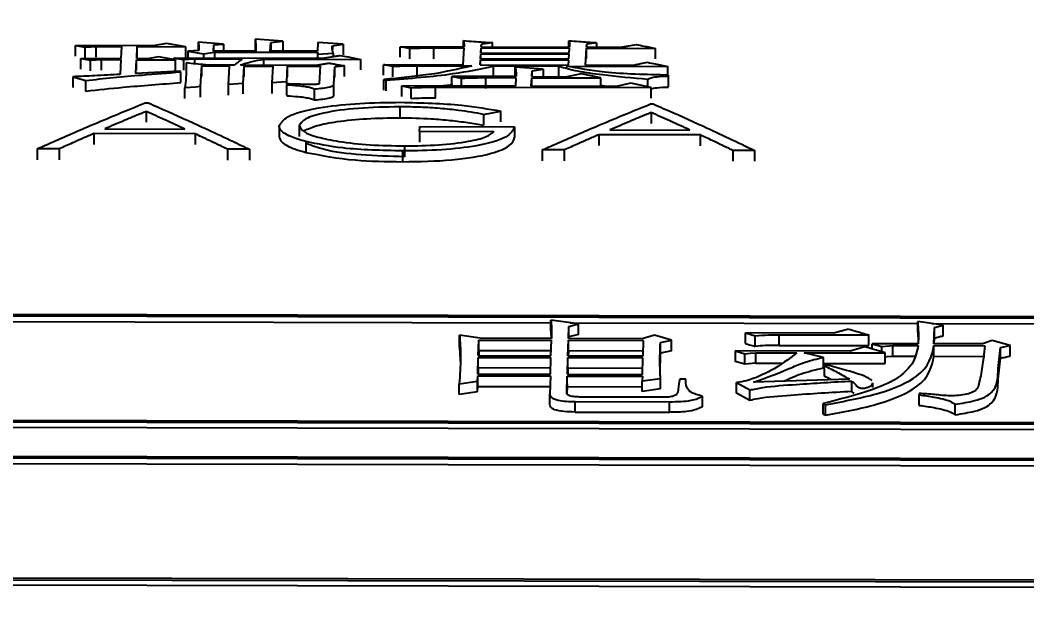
# Model space of a CAD drawing. Header units: millimetres. Extents: x 2454 to 4226, y 715 to 1968.
# Drawn here: x 2860.6 to 2868.69, y 1821.59 to 1826.28 of the extents above; entities that cross this region are included whole.
import ezdxf

# ---------------------------------------------------------------- set-up
doc = ezdxf.new("R2010")
doc.units = ezdxf.units.MM
doc.layers.add('标注', color=3, linetype='Continuous', lineweight=13)
doc.styles.add('SLDTEXTSTYLE1', font='txt.shx', dxfattribs={"width": 0.7, "bigfont": 'gbcbig.shx'})
doc.dimstyles.new('SLDDIMSTYLE12$0', dxfattribs={"dimtxt": 12, "dimasz": 10, "dimexe": 0, "dimexo": 0.0625, "dimgap": 0.875, "dimtad": 1, "dimdec": 1, "dimlfac": 1.8, "dimrnd": 1e-09, "dimzin": 12, "dimdsep": 46, "dimtxsty": 'SLDTEXTSTYLE1', "dimcen": 0.09, "dimdle": 8.16, "dimclrd": 3, "dimclre": 3, "dimadec": 0, "dimazin": 3, "dimtfac": 1, "dimtdec": 1, "dimtofl": 0, "dimtmove": 0, "dimatfit": 3, "dimfxl": 0, "dimfrac": 2, "dimtolj": 1, "dimlwd": 5, "dimlwe": 5, "dimarcsym": 0})

# ---------------------------------------------------------------- blocks, each defined once
blk = doc.blocks.new('*D56')
at = {"layer": 'Defpoints', "color": 0, "transparency": 16777216}
for p in [(3032.6389, 1924.4347), (3032.6389, 1854.7901), (2793.4312, 1778.8955)]:
    blk.add_point(p, dxfattribs=at)
at = {"layer": '标注', "color": 3, "linetype": 'Continuous', "lineweight": 5, "transparency": 16777216}
for p, q in [((3032.6389, 1924.3722), (3032.6389, 1854.7901)), ((2803.4312, 1854.7901), (3022.6389, 1854.7901))]:
    blk.add_line(p, q, dxfattribs=at)
at = {"layer": '标注', "color": 3, "lineweight": 5, "transparency": 16777216}
blk.add_line((2793.4312, 1778.958), (2793.4312, 1854.7901), dxfattribs=at)
at = {"layer": '标注', "color": 3, "transparency": 16777216}
for points in [[(2803.4312, 1856.4568), (2803.4312, 1853.1234), (2793.4312, 1854.7901)], [(3022.6389, 1856.4568), (3022.6389, 1853.1234), (3032.6389, 1854.7901)]]:
    blk.add_solid(points, dxfattribs=at)
at = {"layer": '标注', "color": 0, "transparency": 16777216, "insert": (2913.035, 1869.3794), "char_height": 12, "attachment_point": 5, "style": 'SLDTEXTSTYLE1'}
blk.add_mtext('\\A1;{\\H2.28571x;290}', dxfattribs=at)

msp = doc.modelspace()

# ---------------------------------------------------------------- linework, layer by layer
at = {"color": 7, "linetype": 'Continuous', "lineweight": 25}
for p, q in [((2861.0436, 1825.989), (2861.0437, 1826.0735)), ((2861.0437, 1826.0735), (2861.1208, 1826.0605)), ((2861.6667, 1826.0721), (2861.0437, 1826.0735)), ((2861.7748, 1826.0894), (2861.6667, 1826.0721)), ((2861.9291, 1826.0635), (2861.7748, 1826.0894)), ((2862.2321, 1826.0852), (2862.0286, 1826.1015)), ((2862.0286, 1826.1015), (2862.0286, 1826.0338)), ((2862.1512, 1826.0291), (2862.1539, 1826.079)), ((2862.1539, 1826.079), (2862.2321, 1826.0852)), ((2862.1539, 1826.0291), (2862.1539, 1826.079)), ((2862.4875, 1826.124), (2862.4874, 1826.0397)), ((2862.7105, 1826.1079), (2862.4875, 1826.124)), ((2862.6087, 1826.0281), (2862.6125, 1826.0971)), ((2862.6125, 1826.0971), (2862.7105, 1826.1079)), ((2862.9923, 1826.0978), (2862.9884, 1826.0272)), ((2863.1959, 1826.0831), (2862.9923, 1826.0978)), ((2863.1076, 1826.0705), (2863.1959, 1826.0831)), ((2864.3047, 1826.0615), (2864.3059, 1826.0838)), ((2864.3059, 1826.0615), (2864.3059, 1826.0838)), ((2864.3942, 1826.0613), (2864.3942, 1826.0963)), ((2865.0085, 1826.06), (2865.0085, 1826.1122)), ((2865.1516, 1826.0597), (2865.153, 1826.0851)), ((2865.153, 1826.0596), (2865.153, 1826.0851)), ((2865.2315, 1826.096), (2865.2315, 1826.0595)), ((2861.1208, 1825.976), (2861.1208, 1826.0605)), ((2861.2087, 1826.0651), (2861.4132, 1826.0647)), ((2861.4132, 1826.0647), (2861.4079, 1825.968)), ((2861.5345, 1825.9677), (2861.5397, 1826.0644)), ((2861.5397, 1826.0644), (2861.9291, 1826.0635)), ((2862.0346, 1826.0342), (2861.9466, 1826.0279)), ((2861.9466, 1826.0279), (2862.072, 1826.0063)), ((2862.072, 1826.0063), (2862.1605, 1826.0209)), ((2862.072, 1826.0063), (2862.072, 1825.9732)), ((2862.4919, 1826.0283), (2862.1512, 1826.0291)), ((2862.1605, 1826.0209), (2862.1604, 1825.973)), ((2862.1605, 1826.0209), (2862.9879, 1826.0191)), ((2862.9884, 1826.0272), (2862.6087, 1826.0281)), ((2862.9879, 1826.0191), (2862.987, 1826.0027)), ((2862.987, 1826.0027), (2863.1141, 1826.0123)), ((2862.987, 1826.0027), (2862.987, 1825.9712)), ((2863.1076, 1826.0705), (2863.1076, 1826.0404)), ((2863.1141, 1826.0123), (2863.1141, 1825.9851)), ((2863.6524, 1826.0629), (2864.1684, 1826.0618)), ((2863.6524, 1825.9785), (2863.6524, 1826.0629)), ((2863.7295, 1825.9654), (2863.7296, 1826.0499)), ((2863.9245, 1826.0543), (2864.1679, 1826.0538)), ((2863.9245, 1825.9659), (2863.9245, 1826.0543)), ((2864.1606, 1825.918), (2864.1679, 1826.0538)), ((2864.2995, 1825.9666), (2864.3016, 1826.0064)), ((2864.3016, 1826.0064), (2865.0123, 1826.0048)), ((2864.3016, 1825.9666), (2864.3016, 1826.0064)), ((2864.3021, 1826.0146), (2864.3042, 1826.0535)), ((2864.3021, 1826.0146), (2865.0127, 1826.013)), ((2864.3042, 1826.0535), (2865.0149, 1826.0519)), ((2864.3047, 1826.0615), (2865.0153, 1826.06)), ((2865.0102, 1825.9651), (2865.0123, 1826.0048)), ((2865.0127, 1826.013), (2865.0149, 1826.0519)), ((2865.1439, 1825.9158), (2865.1512, 1826.0516)), ((2865.1512, 1826.0516), (2865.7061, 1826.0504)), ((2865.1516, 1826.0597), (2865.4242, 1826.0591)), ((2861.0866, 1825.8838), (2861.0867, 1825.9687)), ((2861.0867, 1825.9687), (2861.1638, 1825.9551)), ((2861.0867, 1825.9687), (2861.4079, 1825.968)), ((2861.1638, 1825.8702), (2861.1638, 1825.9551)), ((2861.2517, 1825.9599), (2861.4075, 1825.9596)), ((2861.4075, 1825.9596), (2861.4014, 1825.8409)), ((2861.5283, 1825.8477), (2861.534, 1825.9593)), ((2861.534, 1825.9593), (2861.8456, 1825.9586)), ((2861.534, 1825.8744), (2861.534, 1825.9593)), ((2861.6221, 1825.9675), (2861.5345, 1825.9677)), ((2861.7105, 1825.9823), (2861.6221, 1825.9675)), ((2861.8456, 1825.9586), (2861.7105, 1825.9823)), ((2861.8366, 1825.9737), (2863.0243, 1825.9711)), ((2861.8366, 1825.9602), (2861.8366, 1825.9737)), ((2861.8455, 1825.8737), (2861.8456, 1825.9586)), ((2862.0017, 1825.965), (2862.3813, 1825.9641)), ((2862.0017, 1825.9261), (2862.0017, 1825.965)), ((2862.0868, 1825.9174), (2862.3205, 1825.9169)), ((2862.3691, 1825.9168), (2862.9824, 1825.9155)), ((2862.5567, 1825.9638), (2863.3354, 1825.962)), ((2862.5567, 1825.9164), (2862.5567, 1825.9638)), ((2863.5181, 1825.9194), (2864.1606, 1825.918)), ((2863.5181, 1825.8344), (2863.5181, 1825.9194)), ((2863.7903, 1825.9103), (2864.2283, 1825.9093)), ((2863.7903, 1825.822), (2863.7903, 1825.9103)), ((2864.2969, 1825.9177), (2864.2991, 1825.9583)), ((2864.2969, 1825.9177), (2865.0076, 1825.9161)), ((2864.2991, 1825.9583), (2865.0097, 1825.9567)), ((2864.2991, 1825.9177), (2864.2991, 1825.9583)), ((2864.2995, 1825.9666), (2865.0102, 1825.9651)), ((2865.0076, 1825.9161), (2865.0097, 1825.9567)), ((2865.1439, 1825.9158), (2865.5236, 1825.915)), ((2861.8798, 1825.8679), (2861.5283, 1825.8477)), ((2861.8892, 1825.8609), (2861.8798, 1825.8679)), ((2861.8892, 1825.7756), (2861.8892, 1825.8609)), ((2862.0488, 1825.7428), (2862.0572, 1825.909)), ((2862.0572, 1825.909), (2862.2811, 1825.9085)), ((2862.2735, 1825.7587), (2862.2811, 1825.9085)), ((2862.3909, 1825.7693), (2862.3979, 1825.9082)), ((2862.3979, 1825.9082), (2862.6315, 1825.9077)), ((2862.6247, 1825.7724), (2862.6315, 1825.9077)), ((2862.742, 1825.7811), (2862.7484, 1825.9074)), ((2862.7484, 1825.9074), (2863.0112, 1825.9069)), ((2863.0042, 1825.7679), (2863.0112, 1825.9069)), ((2863.1207, 1825.7623), (2863.1278, 1825.9015)), ((2863.5953, 1825.8205), (2863.5953, 1825.9056)), ((2864.4035, 1825.8239), (2864.4036, 1825.9089)), ((2864.4036, 1825.9089), (2864.9293, 1825.9078)), ((2864.8014, 1825.8823), (2864.5784, 1825.9)), ((2864.7108, 1825.8231), (2864.7131, 1825.8686)), ((2864.7131, 1825.8686), (2864.8014, 1825.8823)), ((2864.7131, 1825.8231), (2864.7131, 1825.8686)), ((2864.9293, 1825.8227), (2864.9293, 1825.9078)), ((2864.9877, 1825.9077), (2865.8054, 1825.9059)), ((2865.1111, 1825.8451), (2864.9931, 1825.8225)), ((2865.2652, 1825.813), (2865.1111, 1825.8451)), ((2865.8112, 1825.8277), (2865.8115, 1825.8348)), ((2865.8115, 1825.7494), (2865.8115, 1825.8348)), ((2861.0207, 1825.8224), (2861.126, 1825.7919)), ((2862.2735, 1825.673), (2862.2735, 1825.7587)), ((2862.6247, 1825.6867), (2862.6247, 1825.7724)), ((2862.7412, 1825.7649), (2862.7408, 1825.7577)), ((2862.7408, 1825.672), (2862.7408, 1825.7577)), ((2862.742, 1825.7649), (2862.742, 1825.7811)), ((2863.1207, 1825.6766), (2863.1207, 1825.7622)), ((2863.541, 1825.7099), (2863.541, 1825.7955)), ((2863.6653, 1825.6626), (2863.6653, 1825.7484)), ((2863.6653, 1825.7484), (2863.7425, 1825.7336)), ((2864.5804, 1825.7464), (2863.6653, 1825.7484)), ((2863.9244, 1825.7443), (2864.077, 1825.759)), ((2864.0682, 1825.8245), (2864.1454, 1825.8102)), ((2864.5842, 1825.8234), (2864.0682, 1825.8245)), ((2864.0682, 1825.7475), (2864.0682, 1825.8245)), ((2864.1454, 1825.7473), (2864.1454, 1825.8102)), ((2864.3404, 1825.8151), (2864.5838, 1825.8145)), ((2864.3404, 1825.7269), (2864.3404, 1825.8151)), ((2864.5838, 1825.8145), (2864.5804, 1825.7464)), ((2864.7069, 1825.7461), (2864.7103, 1825.8143)), ((2864.7103, 1825.8143), (2865.2652, 1825.813)), ((2864.7103, 1825.7461), (2864.7103, 1825.8143)), ((2864.7108, 1825.8231), (2864.9931, 1825.8225)), ((2865.5065, 1825.7696), (2865.3884, 1825.7446)), ((2865.6703, 1825.7349), (2865.5065, 1825.7696)), ((2865.8112, 1825.7423), (2865.8112, 1825.8277)), ((2861.9217, 1825.6463), (2861.9217, 1825.7322)), ((2862.9631, 1825.6385), (2862.9631, 1825.7244)), ((2863.7425, 1825.6478), (2863.7425, 1825.7336)), ((2863.9374, 1825.6506), (2863.9374, 1825.7387)), ((2863.9374, 1825.7387), (2865.6703, 1825.7349)), ((2865.3884, 1825.7446), (2864.7069, 1825.7461)), ((2861.6039, 1825.6125), (2861.6269, 1825.6124)), ((2865.6652, 1825.6036), (2865.6883, 1825.6035)), ((2861.6104, 1825.5431), (2861.6104, 1825.4566)), ((2863.6498, 1825.5808), (2863.6498, 1825.493)), ((2864.3228, 1825.5196), (2864.4624, 1825.5455)), ((2864.4625, 1825.4591), (2864.4624, 1825.5455)), ((2865.6717, 1825.5342), (2865.6717, 1825.4477)), ((2862.6802, 1825.4293), (2862.6802, 1825.3418)), ((2862.8418, 1825.4305), (2862.8418, 1825.3429)), ((2862.0048, 1825.3633), (2861.1889, 1825.3651)), ((2861.2782, 1825.4036), (2861.9214, 1825.4022)), ((2863.809, 1825.3836), (2863.8107, 1825.422)), ((2863.809, 1825.3836), (2864.409, 1825.3823)), ((2863.809, 1825.3836), (2863.8091, 1825.296)), ((2863.8107, 1825.422), (2864.5722, 1825.4203)), ((2864.5722, 1825.4203), (2864.5722, 1825.3334)), ((2866.0662, 1825.3544), (2865.2502, 1825.3562)), ((2865.3395, 1825.3947), (2865.9828, 1825.3932)), ((2862.8954, 1825.3014), (2862.8954, 1825.214)), ((2863.6879, 1825.2662), (2863.6879, 1825.1789)), ((2860.91, 1825.2423), (2860.7337, 1825.2427)), ((2862.4413, 1825.239), (2862.2657, 1825.2394)), ((2862.2657, 1825.2394), (2862.2657, 1825.1521)), ((2863.6721, 1825.2262), (2863.6722, 1825.1389)), ((2864.9713, 1825.2334), (2864.795, 1825.2338)), ((2866.5026, 1825.2301), (2866.327, 1825.2304)), ((2866.327, 1825.2304), (2866.327, 1825.1432)), ((2879.4416, 1823.8681), (2859.6579, 1823.9114)), ((2879.3962, 1823.8556), (2859.7025, 1823.8988)), ((2859.7026, 1823.856), (2864.8648, 1823.8447)), ((2865.0877, 1823.8349), (2864.8648, 1823.8657)), ((2865.0061, 1823.7179), (2865.0092, 1823.8157)), ((2865.0092, 1823.8157), (2865.0877, 1823.8349)), ((2865.0093, 1823.7303), (2865.0092, 1823.8157)), ((2865.0193, 1823.8443), (2867.8143, 1823.8382)), ((2868.0179, 1823.8257), (2867.8143, 1823.8538)), ((2867.8144, 1823.7683), (2867.8143, 1823.8538)), ((2867.9289, 1823.838), (2869.3041, 1823.835)), ((2867.945, 1823.6747), (2867.9491, 1823.8064)), ((2867.9491, 1823.8064), (2868.0179, 1823.8257)), ((2864.2955, 1823.7194), (2864.1308, 1823.7451)), ((2865.0089, 1823.7178), (2865.0093, 1823.7303)), ((2865.0878, 1823.7495), (2865.0093, 1823.7303)), ((2865.6982, 1823.7444), (2865.6, 1823.7166)), ((2865.8332, 1823.7048), (2865.6982, 1823.7444)), ((2866.429, 1823.6771), (2866.4289, 1823.7624)), ((2866.4289, 1823.7624), (2866.5061, 1823.7399)), ((2867.1396, 1823.7609), (2866.4289, 1823.7624)), ((2866.5062, 1823.6546), (2866.5061, 1823.7399)), ((2866.7012, 1823.6626), (2866.7011, 1823.7478)), ((2866.7011, 1823.7478), (2867.4215, 1823.7463)), ((2867.2575, 1823.7941), (2867.1396, 1823.7609)), ((2867.8144, 1823.7683), (2867.8188, 1823.6919)), ((2864.2814, 1823.5802), (2864.2853, 1823.7054)), ((2864.2853, 1823.7054), (2864.8694, 1823.7041)), ((2864.8698, 1823.7182), (2864.2955, 1823.7194)), ((2864.8655, 1823.5789), (2864.8694, 1823.7041)), ((2865.0018, 1823.5786), (2865.0057, 1823.7038)), ((2865.0057, 1823.7038), (2865.6093, 1823.7025)), ((2865.6, 1823.7166), (2865.0061, 1823.7179)), ((2865.6054, 1823.5773), (2865.6093, 1823.7025)), ((2865.745, 1823.6852), (2865.8332, 1823.7048)), ((2865.7451, 1823.6), (2865.745, 1823.6852)), ((2866.7012, 1823.6626), (2867.4216, 1823.661)), ((2867.3893, 1823.6505), (2867.2714, 1823.6166)), ((2867.5533, 1823.6017), (2867.3893, 1823.6505)), ((2867.4485, 1823.6758), (2867.5257, 1823.653)), ((2867.8184, 1823.675), (2867.4485, 1823.6758)), ((2867.4485, 1823.6328), (2867.4485, 1823.6758)), ((2867.5257, 1823.653), (2867.6135, 1823.6613)), ((2867.6135, 1823.6613), (2867.818, 1823.6609)), ((2867.6136, 1823.5762), (2867.6135, 1823.6613)), ((2867.9445, 1823.6606), (2868.3535, 1823.6597)), ((2867.9446, 1823.5754), (2867.9445, 1823.6606)), ((2868.3344, 1823.6739), (2867.945, 1823.6747)), ((2867.9477, 1823.6747), (2867.9492, 1823.7211)), ((2868.4131, 1823.7019), (2868.3344, 1823.6739)), ((2868.5579, 1823.6621), (2868.4131, 1823.7019)), ((2868.4795, 1823.5601), (2868.4794, 1823.6452)), ((2868.4795, 1823.6452), (2868.5579, 1823.6621)), ((2864.2769, 1823.4324), (2864.281, 1823.5658)), ((2864.281, 1823.5658), (2864.8651, 1823.5646)), ((2864.2814, 1823.5802), (2864.8655, 1823.5789)), ((2864.2854, 1823.6201), (2864.2841, 1823.5802)), ((2864.8667, 1823.6189), (2864.2854, 1823.6201)), ((2864.861, 1823.4312), (2864.8651, 1823.5646)), ((2864.9973, 1823.4309), (2865.0014, 1823.5643)), ((2865.0014, 1823.5643), (2865.6049, 1823.563)), ((2865.0018, 1823.5786), (2865.6054, 1823.5773)), ((2865.0058, 1823.6186), (2865.0045, 1823.5786)), ((2865.6066, 1823.6173), (2865.0058, 1823.6186)), ((2865.6009, 1823.4295), (2865.6049, 1823.563)), ((2865.8333, 1823.6196), (2865.7451, 1823.6)), ((2866.3466, 1823.6186), (2866.4237, 1823.5956)), ((2867.2714, 1823.6166), (2866.3466, 1823.6186)), ((2866.4238, 1823.5105), (2866.4237, 1823.5956)), ((2866.5116, 1823.604), (2866.8426, 1823.6032)), ((2866.5117, 1823.5189), (2866.5116, 1823.604)), ((2866.901, 1823.6031), (2867.5533, 1823.6017)), ((2867.0554, 1823.5656), (2866.901, 1823.6031)), ((2867.0555, 1823.4806), (2867.0554, 1823.5656)), ((2867.6136, 1823.5762), (2867.7878, 1823.5758)), ((2867.9446, 1823.5754), (2868.3536, 1823.5745)), ((2865.7427, 1823.4839), (2865.7428, 1823.5217)), ((2866.4238, 1823.5105), (2866.3467, 1823.5335)), ((2866.5117, 1823.5189), (2866.4238, 1823.5105)), ((2866.5117, 1823.5189), (2866.7176, 1823.5184)), ((2867.0555, 1823.5177), (2867.5534, 1823.5166)), ((2867.0927, 1823.5049), (2867.0633, 1823.4991)), ((2864.2752, 1823.3737), (2864.2765, 1823.4178)), ((2864.2765, 1823.4178), (2864.8606, 1823.4165)), ((2864.2766, 1823.333), (2864.2765, 1823.4178)), ((2864.2769, 1823.4324), (2864.861, 1823.4312)), ((2864.2811, 1823.4808), (2864.2796, 1823.4324)), ((2864.8625, 1823.4796), (2864.2811, 1823.4808)), ((2864.8606, 1823.4165), (2864.8563, 1823.2716)), ((2864.9928, 1823.2802), (2864.9969, 1823.4162)), ((2864.9969, 1823.4162), (2865.6004, 1823.4149)), ((2864.9973, 1823.4309), (2865.6009, 1823.4295)), ((2865.0015, 1823.4793), (2865, 1823.4309)), ((2865.6024, 1823.4779), (2865.0015, 1823.4793)), ((2865.6004, 1823.4149), (2865.5993, 1823.3767)), ((2864.1285, 1823.3534), (2864.2752, 1823.3737)), ((2864.1286, 1823.2687), (2864.1285, 1823.3534)), ((2864.2753, 1823.289), (2864.2766, 1823.333)), ((2864.2766, 1823.333), (2864.8581, 1823.3317)), ((2864.9953, 1823.2736), (2864.997, 1823.3314)), ((2864.997, 1823.3314), (2865.5994, 1823.3301)), ((2865.5993, 1823.3767), (2865.7459, 1823.397)), ((2865.5994, 1823.292), (2865.5993, 1823.3767)), ((2865.9502, 1823.3907), (2865.9015, 1823.3908)), ((2866.3583, 1823.3632), (2866.4633, 1823.304)), ((2867.2645, 1823.3907), (2866.4947, 1823.3659)), ((2867.2838, 1823.2912), (2867.2837, 1823.3759)), ((2867.4532, 1823.3236), (2867.4531, 1823.3613)), ((2864.2753, 1823.289), (2864.1286, 1823.2687)), ((2864.8564, 1823.187), (2864.8563, 1823.2716)), ((2865.7806, 1823.2456), (2865.1087, 1823.2471)), ((2865.7461, 1823.3122), (2865.5994, 1823.292)), ((2866.0826, 1823.1693), (2866.0825, 1823.2539)), ((2866.4634, 1823.2193), (2866.3584, 1823.2785)), ((2866.4634, 1823.2193), (2866.4633, 1823.304)), ((2867.303, 1823.2751), (2867.2838, 1823.2912)), ((2867.8258, 1823.2766), (2867.8255, 1823.2651)), ((2867.8256, 1823.1805), (2867.8255, 1823.2651)), ((2865.0589, 1823.2112), (2865.8183, 1823.2095)), ((2865.0591, 1823.1266), (2865.0589, 1823.2112)), ((2865.8184, 1823.125), (2865.8183, 1823.2095)), ((2867.0543, 1823.1948), (2867.0735, 1823.1857)), ((2868.1156, 1823.1048), (2868.1154, 1823.1893)), ((2865.0591, 1823.1266), (2865.8184, 1823.125)), ((2859.6316, 1823.0486), (2879.4153, 1823.0053)), ((2859.6317, 1823.0057), (2879.4154, 1822.9624)), ((2859.6771, 1823.0626), (2879.3707, 1823.0195)), ((2879.3625, 1822.7286), (2859.5788, 1822.7719)), ((2879.3171, 1822.7142), (2859.6234, 1822.7572)), ((2859.6235, 1822.7153), (2879.3172, 1822.6722)), ((2859.5981, 1821.7969), (2879.2918, 1821.7538)), ((2859.5527, 1821.7809), (2879.3364, 1821.7376)), ((2859.5528, 1821.7393), (2879.3365, 1821.6961))]:
    msp.add_line(p, q, dxfattribs=at)
at = {"color": 7, "linetype": 'Continuous', "lineweight": 25, "flags": 128}
for points in [[(2862.2321, 1826.0852), (2862.2321, 1826.0357), (2862.2321, 1826.0289)], [(2862.6125, 1826.0971), (2862.6125, 1826.0475), (2862.6125, 1826.0281)], [(2862.7105, 1826.1079), (2862.7105, 1826.0583), (2862.7105, 1826.0278)], [(2863.1959, 1826.0831), (2863.1959, 1826.0335), (2863.1959, 1825.9987)], [(2864.1614, 1826.0618), (2864.1614, 1826.0736), (2864.1615, 1826.1125)], [(2861.1208, 1826.0605), (2861.1648, 1826.0628), (2861.2087, 1826.0651)], [(2861.2087, 1825.9806), (2861.2087, 1826.0262), (2861.2087, 1826.0651)], [(2861.5397, 1825.9799), (2861.5397, 1826.0255), (2861.5397, 1826.0644)], [(2861.9291, 1825.9791), (2861.9291, 1826.0246), (2861.9291, 1826.0635)], [(2861.9466, 1826.0279), (2861.9466, 1825.9784), (2861.9466, 1825.9735)], [(2865.1511, 1825.9671), (2865.1511, 1826.0127), (2865.1512, 1826.0516)], [(2865.706, 1825.9659), (2865.706, 1826.0115), (2865.7061, 1826.0504)], [(2861.1638, 1825.9551), (2861.2078, 1825.9575), (2861.2517, 1825.9599)], [(2861.2517, 1825.875), (2861.2517, 1825.9211), (2861.2517, 1825.9599)], [(2861.9138, 1825.9601), (2861.9577, 1825.9626), (2862.0017, 1825.965)], [(2861.9138, 1825.8753), (2861.9138, 1825.9213), (2861.9138, 1825.9601)], [(2863.3354, 1825.8772), (2863.3354, 1825.9232), (2863.3354, 1825.962)], [(2862.0571, 1825.8239), (2862.0572, 1825.8701), (2862.0572, 1825.909)], [(2862.3979, 1825.8231), (2862.3979, 1825.8694), (2862.3979, 1825.9082)], [(2862.7483, 1825.8224), (2862.7483, 1825.8686), (2862.7484, 1825.9074)], [(2863.1277, 1825.8164), (2863.1277, 1825.8626), (2863.1278, 1825.9015)], [(2863.2061, 1825.8248), (2863.2061, 1825.871), (2863.2061, 1825.9099)], [(2864.5784, 1825.8234), (2864.5784, 1825.8612), (2864.5784, 1825.9)], [(2864.8014, 1825.8823), (2864.8014, 1825.8329), (2864.8014, 1825.8229)], [(2865.8054, 1825.8208), (2865.8054, 1825.867), (2865.8054, 1825.9059)], [(2861.0207, 1825.8224), (2861.0207, 1825.773), (2861.0207, 1825.7369)], [(2862.3909, 1825.7693), (2862.3497, 1825.7656), (2862.3116, 1825.7621), (2862.2735, 1825.7587)], [(2862.3909, 1825.6836), (2862.3909, 1825.7305), (2862.3909, 1825.7693)], [(2862.742, 1825.7811), (2862.6997, 1825.778), (2862.6622, 1825.7752), (2862.6247, 1825.7724)], [(2863.5218, 1825.7153), (2863.5218, 1825.7448), (2863.5218, 1825.7728), (2863.5218, 1825.8009)], [(2863.5218, 1825.8009), (2863.5314, 1825.7982), (2863.541, 1825.7955)], [(2865.2652, 1825.7449), (2865.2652, 1825.7743), (2865.2652, 1825.813)], [(2865.6444, 1825.7404), (2865.6444, 1825.7645), (2865.6444, 1825.8033)], [(2862.0488, 1825.7428), (2862.0071, 1825.7393), (2861.9644, 1825.7357), (2861.9217, 1825.7322)], [(2862.0488, 1825.6571), (2862.0488, 1825.7041), (2862.0488, 1825.7428)], [(2865.6703, 1825.6491), (2865.6703, 1825.6961), (2865.6703, 1825.7349)], [(2864.3228, 1825.5196), (2864.3228, 1825.4757), (2864.3228, 1825.433)], [(2861.1889, 1825.3651), (2861.1889, 1825.3161), (2861.1889, 1825.2781)], [(2862.0048, 1825.3633), (2862.0048, 1825.3143), (2862.0048, 1825.2764)], [(2865.2502, 1825.3562), (2865.2502, 1825.3072), (2865.2502, 1825.2692)], [(2866.0662, 1825.3544), (2866.0662, 1825.3054), (2866.0662, 1825.2674)], [(2860.7337, 1825.2427), (2860.7337, 1825.1938), (2860.7337, 1825.1555)], [(2860.91, 1825.2423), (2860.91, 1825.1934), (2860.91, 1825.1551)], [(2862.4413, 1825.239), (2862.4413, 1825.1901), (2862.4413, 1825.1517)], [(2864.795, 1825.2338), (2864.795, 1825.1849), (2864.795, 1825.1465)], [(2864.9713, 1825.2334), (2864.9713, 1825.1845), (2864.9713, 1825.1462)], [(2866.5026, 1825.2301), (2866.5026, 1825.1812), (2866.5026, 1825.1428)], [(2864.8649, 1823.7803), (2864.8648, 1823.8281), (2864.8648, 1823.8657)], [(2865.0878, 1823.7495), (2865.0877, 1823.7973), (2865.0877, 1823.8349)], [(2867.9492, 1823.7211), (2867.9492, 1823.7689), (2867.9491, 1823.8064)], [(2868.018, 1823.7403), (2868.0179, 1823.7881), (2868.0179, 1823.8257)], [(2864.1309, 1823.6598), (2864.1308, 1823.7075), (2864.1308, 1823.7451)], [(2867.4216, 1823.661), (2867.4215, 1823.7087), (2867.4215, 1823.7463)], [(2864.2854, 1823.6201), (2864.2853, 1823.6679), (2864.2853, 1823.7054)], [(2865.0058, 1823.6186), (2865.0057, 1823.6663), (2865.0057, 1823.7038)], [(2865.8333, 1823.6196), (2865.8333, 1823.6673), (2865.8332, 1823.7048)], [(2867.5257, 1823.6099), (2867.5257, 1823.6155), (2867.5257, 1823.653)], [(2868.558, 1823.5769), (2868.558, 1823.6246), (2868.5579, 1823.6621)], [(2864.2811, 1823.4808), (2864.281, 1823.5284), (2864.281, 1823.5658)], [(2865.0015, 1823.4793), (2865.0014, 1823.5269), (2865.0014, 1823.5643)], [(2866.3466, 1823.6186), (2866.3466, 1823.5709), (2866.3467, 1823.5335)], [(2866.4237, 1823.5956), (2866.4677, 1823.5998), (2866.5116, 1823.604)], [(2867.5534, 1823.5166), (2867.5533, 1823.5642), (2867.5533, 1823.6017)], [(2867.5533, 1823.5705), (2867.5697, 1823.572), (2867.6136, 1823.5762)], [(2867.0635, 1823.4142), (2867.0634, 1823.4618), (2867.0633, 1823.4991)], [(2864.997, 1823.3314), (2864.9969, 1823.3789), (2864.9969, 1823.4162)], [(2864.2753, 1823.289), (2864.2752, 1823.3364), (2864.2752, 1823.3737)], [(2865.7461, 1823.3122), (2865.746, 1823.3597), (2865.7459, 1823.397)], [(2866.3584, 1823.2785), (2866.3584, 1823.2999), (2866.3584, 1823.3213), (2866.3583, 1823.3632)], [(2867.0544, 1823.1103), (2867.0544, 1823.1409), (2867.0543, 1823.1679), (2867.0543, 1823.1948)], [(2867.0736, 1823.1012), (2867.0736, 1823.1319), (2867.0735, 1823.1588), (2867.0735, 1823.1857)]]:
    msp.add_lwpolyline(points, dxfattribs=at)
at = {"color": 7, "linetype": 'Continuous', "lineweight": 25}
for points, knots in [([(2862.0286, 1826.1015), (2862.0299, 1826.0952), (2862.0326, 1826.0825), (2862.0357, 1826.0601), (2862.035, 1826.0439), (2862.0346, 1826.0342)], [0, 0, 0, 0, 0.2861489, 0.5723084, 1, 1, 1, 1]), ([(2862.4875, 1826.124), (2862.49, 1826.1063), (2862.4936, 1826.0817), (2862.493, 1826.0496), (2862.4923, 1826.0354), (2862.4919, 1826.0283)], [0, 0, 0, 0, 0.564619, 0.782302, 1, 1, 1, 1]), ([(2864.1615, 1826.1125), (2864.163, 1826.1071), (2864.1661, 1826.0961), (2864.1682, 1826.0792), (2864.1683, 1826.0676), (2864.1684, 1826.0618)], [0, 0, 0, 0, 0.321675, 0.660766, 1, 1, 1, 1]), ([(2864.1615, 1826.1125), (2864.1894, 1826.1106), (2864.2422, 1826.1069), (2864.3198, 1826.1015), (2864.3694, 1826.098), (2864.3942, 1826.0963)], [0, 0, 0, 0, 0.360698, 0.680349, 1, 1, 1, 1]), ([(2864.3942, 1826.0963), (2864.3824, 1826.0946), (2864.3618, 1826.0917), (2864.3323, 1826.0876), (2864.3147, 1826.0851), (2864.3059, 1826.0838)], [0, 0, 0, 0, 0.401179, 0.70059, 1, 1, 1, 1]), ([(2865.0085, 1826.1122), (2865.0102, 1826.1068), (2865.0138, 1826.0954), (2865.0155, 1826.078), (2865.0154, 1826.066), (2865.0153, 1826.06)], [0, 0, 0, 0, 0.316553, 0.658188, 1, 1, 1, 1]), ([(2865.0085, 1826.1122), (2865.0363, 1826.1102), (2865.0874, 1826.1065), (2865.1618, 1826.1011), (2865.2083, 1826.0977), (2865.2315, 1826.096)], [0, 0, 0, 0, 0.3743389, 0.6871694, 1, 1, 1, 1]), ([(2865.2315, 1826.096), (2865.225, 1826.0951), (2865.2119, 1826.0933), (2865.1923, 1826.0906), (2865.1726, 1826.0879), (2865.1596, 1826.086), (2865.153, 1826.0851)], [0, 0, 0, 0, 0.25, 0.5, 0.75, 1, 1, 1, 1]), ([(2865.4242, 1826.0591), (2865.4351, 1826.0609), (2865.4568, 1826.0647), (2865.4994, 1826.0721), (2865.5311, 1826.0775), (2865.552, 1826.0811)], [0, 0, 0, 0, 0.255424, 0.510847, 1, 1, 1, 1]), ([(2865.552, 1826.0811), (2865.5723, 1826.0771), (2865.6081, 1826.07), (2865.6594, 1826.0597), (2865.6905, 1826.0535), (2865.7061, 1826.0504)], [0, 0, 0, 0, 0.394939, 0.697469, 1, 1, 1, 1]), ([(2863.0243, 1825.9711), (2863.0488, 1825.9749), (2863.0857, 1825.9807), (2863.1348, 1825.9883), (2863.1593, 1825.9921), (2863.1716, 1825.994)], [0, 0, 0, 0, 0.4999999, 0.7499999, 1, 1, 1, 1]), ([(2863.1141, 1826.0123), (2863.1117, 1826.0196), (2863.1073, 1826.033), (2863.1073, 1826.0524), (2863.1075, 1826.0645), (2863.1076, 1826.0705)], [0, 0, 0, 0, 0.3726554, 0.6862937, 1, 1, 1, 1]), ([(2863.1716, 1825.994), (2863.1925, 1825.9899), (2863.2303, 1825.9826), (2863.2849, 1825.972), (2863.3186, 1825.9653), (2863.3354, 1825.962)], [0, 0, 0, 0, 0.383557, 0.691778, 1, 1, 1, 1]), ([(2863.7296, 1826.0499), (2863.7185, 1826.0518), (2863.7001, 1826.0549), (2863.6744, 1826.0592), (2863.6597, 1826.0617), (2863.6524, 1826.0629)], [0, 0, 0, 0, 0.429626, 0.714813, 1, 1, 1, 1]), ([(2863.7296, 1826.0499), (2863.7654, 1826.0514), (2863.8296, 1826.0542), (2863.8955, 1826.0543), (2863.9245, 1826.0543)], [0, 0, 0, 0, 0.558776, 1, 1, 1, 1]), ([(2864.3042, 1826.0145), (2864.3042, 1826.0146), (2864.3042, 1826.0275), (2864.3042, 1826.0405), (2864.3042, 1826.0535)], [0, 0, 0, 0, 0.00028, 1, 1, 1, 1]), ([(2861.8366, 1825.9737), (2861.8495, 1825.9714), (2861.8752, 1825.9669), (2861.9009, 1825.9624), (2861.9138, 1825.9601)], [0, 0, 0, 0, 0.5, 1, 1, 1, 1]), ([(2861.9318, 1825.9331), (2861.9322, 1825.9211), (2861.9333, 1825.8827), (2861.9321, 1825.8163), (2861.9252, 1825.7602), (2861.9217, 1825.7322)], [0, 0, 0, 0, 0.185325, 0.592598, 1, 1, 1, 1]), ([(2862.0868, 1825.9174), (2862.061, 1825.9201), (2862.0093, 1825.9253), (2861.9577, 1825.9305), (2861.9318, 1825.9331)], [0, 0, 0, 0, 0.5, 1, 1, 1, 1]), ([(2862.3813, 1825.9641), (2862.3712, 1825.9563), (2862.3509, 1825.9407), (2862.3306, 1825.9249), (2862.3205, 1825.9169)], [0, 0, 0, 0, 0.5, 1, 1, 1, 1]), ([(2862.3691, 1825.9168), (2862.398, 1825.9265), (2862.4499, 1825.9439), (2862.5238, 1825.9576), (2862.5567, 1825.9638)], [0, 0, 0, 0, 0.555977, 1, 1, 1, 1]), ([(2862.9824, 1825.9155), (2862.9937, 1825.9174), (2863.0157, 1825.9212), (2863.0484, 1825.9268), (2863.0699, 1825.9304), (2863.0807, 1825.9323)], [0, 0, 0, 0, 0.343705, 0.671852, 1, 1, 1, 1]), ([(2863.0807, 1825.9323), (2863.0917, 1825.9303), (2863.1138, 1825.9264), (2863.1556, 1825.9189), (2863.1864, 1825.9134), (2863.2061, 1825.9099)], [0, 0, 0, 0, 0.264385, 0.52877, 1, 1, 1, 1]), ([(2863.5953, 1825.9056), (2863.5843, 1825.9076), (2863.5659, 1825.9109), (2863.5401, 1825.9155), (2863.5255, 1825.9181), (2863.5181, 1825.9194)], [0, 0, 0, 0, 0.429626, 0.714813, 1, 1, 1, 1]), ([(2863.5953, 1825.9056), (2863.6312, 1825.9072), (2863.6954, 1825.9101), (2863.7612, 1825.9102), (2863.7903, 1825.9103)], [0, 0, 0, 0, 0.558776, 1, 1, 1, 1]), ([(2865.5236, 1825.915), (2865.534, 1825.9171), (2865.5549, 1825.9213), (2865.5943, 1825.9291), (2865.6232, 1825.9348), (2865.6416, 1825.9385)], [0, 0, 0, 0, 0.265769, 0.531539, 1, 1, 1, 1]), ([(2865.6416, 1825.9385), (2865.6626, 1825.9343), (2865.7003, 1825.9268), (2865.7549, 1825.916), (2865.7886, 1825.9092), (2865.8054, 1825.9059)], [0, 0, 0, 0, 0.383557, 0.691778, 1, 1, 1, 1]), ([(2861.4014, 1825.8409), (2861.3673, 1825.839), (2861.2992, 1825.8351), (2861.1728, 1825.8285), (2861.0794, 1825.8247), (2861.0207, 1825.8224)], [0, 0, 0, 0, 0.270979, 0.541984, 1, 1, 1, 1]), ([(2861.126, 1825.7919), (2861.199, 1825.8004), (2861.3445, 1825.8174), (2861.6038, 1825.8385), (2861.7853, 1825.8527), (2861.8892, 1825.8609)], [0, 0, 0, 0, 0.301042, 0.599686, 1, 1, 1, 1]), ([(2863.2061, 1825.9099), (2863.1996, 1825.9092), (2863.1865, 1825.9078), (2863.1669, 1825.9057), (2863.1473, 1825.9036), (2863.1343, 1825.9022), (2863.1278, 1825.9015)], [0, 0, 0, 0, 0.25, 0.5, 0.75, 1, 1, 1, 1]), ([(2864.2283, 1825.9093), (2864.1202, 1825.8839), (2863.9239, 1825.8378), (2863.6465, 1825.8123), (2863.5218, 1825.8009)], [0, 0, 0, 0, 0.550543, 1, 1, 1, 1]), ([(2863.541, 1825.7955), (2863.7298, 1825.8099), (2864.0623, 1825.8354), (2864.3006, 1825.8867), (2864.4036, 1825.9089)], [0, 0, 0, 0, 0.567865, 1, 1, 1, 1]), ([(2864.5784, 1825.9), (2864.5808, 1825.8874), (2864.5844, 1825.8685), (2864.5847, 1825.8429), (2864.5844, 1825.8299), (2864.5842, 1825.8234)], [0, 0, 0, 0, 0.49791, 0.748942, 1, 1, 1, 1]), ([(2864.9293, 1825.9078), (2864.975, 1825.8943), (2865.068, 1825.867), (2865.3201, 1825.8322), (2865.5209, 1825.8143), (2865.6444, 1825.8033)], [0, 0, 0, 0, 0.27123, 0.55147, 1, 1, 1, 1]), ([(2865.8115, 1825.8348), (2865.6307, 1825.8389), (2865.3138, 1825.8462), (2865.0856, 1825.8892), (2864.9877, 1825.9077)], [0, 0, 0, 0, 0.570799, 1, 1, 1, 1]), ([(2861.1259, 1825.7038), (2861.1259, 1825.7112), (2861.1259, 1825.7259), (2861.1259, 1825.7479), (2861.126, 1825.7699), (2861.126, 1825.7846), (2861.126, 1825.7919)], [0, 0, 0, 0, 0.25, 0.5, 0.75, 1, 1, 1, 1]), ([(2861.8892, 1825.7727), (2861.8115, 1825.7667), (2861.6563, 1825.7546), (2861.3967, 1825.7338), (2861.2247, 1825.7148), (2861.1259, 1825.7038)], [0, 0, 0, 0, 0.298754, 0.597528, 1, 1, 1, 1]), ([(2862.7408, 1825.7577), (2862.7725, 1825.7557), (2862.8244, 1825.7524), (2862.8887, 1825.7444), (2862.9353, 1825.7357), (2862.9539, 1825.7281), (2862.9631, 1825.7244)], [0, 0, 0, 0, 0.349246, 0.5716, 0.788819, 1, 1, 1, 1]), ([(2863.0042, 1825.7679), (2863.0031, 1825.767), (2863.0009, 1825.765), (2862.9924, 1825.7623), (2862.9784, 1825.7601), (2862.9421, 1825.7577), (2862.861, 1825.7612), (2862.7887, 1825.7634), (2862.7412, 1825.7649)], [0, 0, 0, 0, 0.049473, 0.100249, 0.163161, 0.228643, 0.492157, 1, 1, 1, 1]), ([(2862.9631, 1825.7244), (2863.0096, 1825.7287), (2863.0735, 1825.7347), (2863.1172, 1825.7509), (2863.1196, 1825.7585), (2863.1208, 1825.7623)], [0, 0, 0, 0, 0.573768, 0.788652, 1, 1, 1, 1]), ([(2864.1454, 1825.8102), (2864.1813, 1825.8119), (2864.2455, 1825.8149), (2864.3113, 1825.815), (2864.3404, 1825.8151)], [0, 0, 0, 0, 0.558776, 1, 1, 1, 1]), ([(2865.258, 1825.7543), (2865.2653, 1825.7531), (2865.2912, 1825.749), (2865.322, 1825.7465), (2865.3441, 1825.7447)], [0, 0, 0, 0, 0.280226, 1, 1, 1, 1]), ([(2865.6444, 1825.8033), (2865.6517, 1825.807), (2865.6666, 1825.8146), (2865.7249, 1825.8245), (2865.7781, 1825.8265), (2865.8112, 1825.8277)], [0, 0, 0, 0, 0.267956, 0.545955, 1, 1, 1, 1]), ([(2862.7408, 1825.6696), (2862.7725, 1825.6676), (2862.8244, 1825.6643), (2862.8887, 1825.6564), (2862.9353, 1825.6477), (2862.9539, 1825.6401), (2862.9631, 1825.6364)], [0, 0, 0, 0, 0.349364, 0.571747, 0.788931, 1, 1, 1, 1]), ([(2862.9631, 1825.6364), (2863.0096, 1825.6407), (2863.0735, 1825.6467), (2863.1171, 1825.6628), (2863.1195, 1825.6704), (2863.1207, 1825.6742)], [0, 0, 0, 0, 0.573965, 0.788779, 1, 1, 1, 1]), ([(2863.7425, 1825.7336), (2863.7783, 1825.7354), (2863.8425, 1825.7385), (2863.9084, 1825.7386), (2863.9374, 1825.7387)], [0, 0, 0, 0, 0.558776, 1, 1, 1, 1]), ([(2865.6696, 1825.7255), (2865.6699, 1825.7256), (2865.679, 1825.7294), (2865.7268, 1825.7361), (2865.7789, 1825.7383), (2865.8112, 1825.7396)], [0, 0, 0, 0, 0.01012, 0.385919, 1, 1, 1, 1]), ([(2860.7337, 1825.2427), (2860.7622, 1825.2555), (2860.9049, 1825.3191), (2861.1212, 1825.4129), (2861.3827, 1825.5228), (2861.5301, 1825.5826), (2861.6039, 1825.6125)], [0, 0, 0, 0, 0.098362, 0.491816, 0.745904, 1, 1, 1, 1]), ([(2861.6269, 1825.6124), (2861.6538, 1825.6007), (2861.7881, 1825.5422), (2861.9909, 1825.451), (2862.2355, 1825.3376), (2862.3727, 1825.2718), (2862.4413, 1825.239)], [0, 0, 0, 0, 0.098937, 0.494691, 0.747341, 1, 1, 1, 1]), ([(2862.6802, 1825.4293), (2862.6999, 1825.4584), (2862.7401, 1825.5176), (2863.0061, 1825.5791), (2863.3267, 1825.6126), (2863.5461, 1825.6155), (2863.6569, 1825.617)], [0, 0, 0, 0, 0.265843, 0.541814, 0.768515, 1, 1, 1, 1]), ([(2863.6569, 1825.617), (2863.827, 1825.6127), (2864.1274, 1825.6052), (2864.3611, 1825.5636), (2864.4624, 1825.5455)], [0, 0, 0, 0, 0.566039, 1, 1, 1, 1]), ([(2863.9374, 1825.6506), (2863.9004, 1825.6505), (2863.8345, 1825.6503), (2863.7705, 1825.647), (2863.7425, 1825.6456)], [0, 0, 0, 0, 0.5611539, 1, 1, 1, 1]), ([(2864.795, 1825.2338), (2864.8235, 1825.2465), (2864.9662, 1825.3102), (2865.1825, 1825.404), (2865.4441, 1825.5139), (2865.5915, 1825.5737), (2865.6652, 1825.6036)], [0, 0, 0, 0, 0.098362, 0.491816, 0.745904, 1, 1, 1, 1]), ([(2865.6883, 1825.6035), (2865.7151, 1825.5918), (2865.8494, 1825.5333), (2866.0523, 1825.4421), (2866.2968, 1825.3287), (2866.434, 1825.2629), (2866.5026, 1825.2301)], [0, 0, 0, 0, 0.098938, 0.494691, 0.747342, 1, 1, 1, 1]), ([(2861.6104, 1825.5431), (2861.5819, 1825.5313), (2861.5248, 1825.5078), (2861.4141, 1825.4615), (2861.3319, 1825.4265), (2861.2782, 1825.4036)], [0, 0, 0, 0, 0.257523, 0.515045, 1, 1, 1, 1]), ([(2861.9214, 1825.4022), (2861.8946, 1825.4145), (2861.8409, 1825.4393), (2861.7372, 1825.4865), (2861.6604, 1825.5208), (2861.6104, 1825.5431)], [0, 0, 0, 0, 0.259, 0.5179999, 1, 1, 1, 1]), ([(2863.6498, 1825.5808), (2863.5364, 1825.5784), (2863.3129, 1825.5736), (2863.0449, 1825.5369), (2862.8759, 1825.4864), (2862.8531, 1825.4489), (2862.8418, 1825.4305)], [0, 0, 0, 0, 0.292544, 0.576714, 0.79136, 1, 1, 1, 1]), ([(2864.3228, 1825.5196), (2864.2582, 1825.5312), (2864.1509, 1825.5504), (2863.9744, 1825.5676), (2863.8159, 1825.5783), (2863.7053, 1825.58), (2863.6498, 1825.5808)], [0, 0, 0, 0, 0.333451, 0.553529, 0.776015, 1, 1, 1, 1]), ([(2865.6717, 1825.5342), (2865.6432, 1825.5224), (2865.5862, 1825.4989), (2865.4754, 1825.4526), (2865.3932, 1825.4175), (2865.3395, 1825.3947)], [0, 0, 0, 0, 0.257523, 0.515046, 1, 1, 1, 1]), ([(2865.9828, 1825.3932), (2865.9559, 1825.4056), (2865.9022, 1825.4304), (2865.7985, 1825.4776), (2865.7217, 1825.5119), (2865.6717, 1825.5342)], [0, 0, 0, 0, 0.259, 0.518, 1, 1, 1, 1]), ([(2862.8954, 1825.3014), (2862.8513, 1825.3143), (2862.7791, 1825.3353), (2862.7168, 1825.3694), (2862.6845, 1825.3992), (2862.6816, 1825.4193), (2862.6802, 1825.4293)], [0, 0, 0, 0, 0.345897, 0.56582, 0.783468, 1, 1, 1, 1]), ([(2862.8418, 1825.4305), (2862.8493, 1825.4139), (2862.8645, 1825.3805), (2862.9849, 1825.3354), (2863.1671, 1825.2978), (2863.4095, 1825.2715), (2863.5946, 1825.268), (2863.6879, 1825.2662)], [0, 0, 0, 0, 0.17641, 0.357023, 0.543457, 0.769767, 1, 1, 1, 1]), ([(2862.8811, 1825.389), (2862.9123, 1825.4031), (2862.9758, 1825.4318), (2863.1545, 1825.4651), (2863.3834, 1825.4887), (2863.5605, 1825.4915), (2863.6498, 1825.493)], [0, 0, 0, 0, 0.217755, 0.444339, 0.719666, 1, 1, 1, 1]), ([(2863.6498, 1825.493), (2863.7353, 1825.4911), (2863.8756, 1825.4881), (2864.0571, 1825.4722), (2864.1997, 1825.4549), (2864.282, 1825.4395), (2864.3228, 1825.4319)], [0, 0, 0, 0, 0.345092, 0.566429, 0.784872, 1, 1, 1, 1]), ([(2861.1889, 1825.3651), (2861.1604, 1825.3527), (2861.1033, 1825.328), (2861.0103, 1825.2871), (2860.9459, 1825.2583), (2860.91, 1825.2423)], [0, 0, 0, 0, 0.306888, 0.613776, 1, 1, 1, 1]), ([(2862.2657, 1825.2394), (2862.2388, 1825.2523), (2862.1851, 1825.2781), (2862.0982, 1825.3195), (2862.0381, 1825.3477), (2862.0048, 1825.3633)], [0, 0, 0, 0, 0.308724, 0.617449, 1, 1, 1, 1]), ([(2864.5722, 1825.4203), (2864.5595, 1825.3918), (2864.5336, 1825.3341), (2864.2974, 1825.2659), (2863.9887, 1825.2302), (2863.7785, 1825.2276), (2863.6721, 1825.2262)], [0, 0, 0, 0, 0.266609, 0.541253, 0.767903, 1, 1, 1, 1]), ([(2863.6879, 1825.2662), (2863.7805, 1825.2675), (2863.9636, 1825.2701), (2864.1918, 1825.2978), (2864.3538, 1825.3368), (2864.3908, 1825.3673), (2864.409, 1825.3823)], [0, 0, 0, 0, 0.291409, 0.575877, 0.791468, 1, 1, 1, 1]), ([(2865.2502, 1825.3562), (2865.2217, 1825.3438), (2865.1646, 1825.319), (2865.0717, 1825.2782), (2865.0072, 1825.2494), (2864.9713, 1825.2334)], [0, 0, 0, 0, 0.306888, 0.613776, 1, 1, 1, 1]), ([(2866.327, 1825.2304), (2866.3002, 1825.2434), (2866.2465, 1825.2692), (2866.1595, 1825.3106), (2866.0994, 1825.3388), (2866.0662, 1825.3544)], [0, 0, 0, 0, 0.308725, 0.617449, 1, 1, 1, 1]), ([(2862.6802, 1825.3418), (2862.684, 1825.3262), (2862.6903, 1825.3005), (2862.7434, 1825.2661), (2862.8079, 1825.2384), (2862.8661, 1825.2222), (2862.8954, 1825.214)], [0, 0, 0, 0, 0.334427, 0.553161, 0.774843, 1, 1, 1, 1]), ([(2863.6721, 1825.2262), (2863.5053, 1825.2297), (2863.2115, 1825.2359), (2862.9907, 1825.2816), (2862.8954, 1825.3014)], [0, 0, 0, 0, 0.5679656, 1, 1, 1, 1]), ([(2863.6879, 1825.1789), (2863.57, 1825.1818), (2863.3374, 1825.1875), (2863.0498, 1825.2271), (2862.9461, 1825.2668), (2862.903, 1825.2833)], [0, 0, 0, 0, 0.375124, 0.739538, 1, 1, 1, 1]), ([(2863.6722, 1825.1389), (2863.8076, 1825.1411), (2864.0734, 1825.1455), (2864.3847, 1825.1976), (2864.5477, 1825.2658), (2864.5641, 1825.3105), (2864.5722, 1825.3327)], [0, 0, 0, 0, 0.294217, 0.577173, 0.790464, 1, 1, 1, 1]), ([(2862.8954, 1825.214), (2863.0213, 1825.1897), (2863.2499, 1825.1455), (2863.5413, 1825.141), (2863.6722, 1825.1389)], [0, 0, 0, 0, 0.550752, 1, 1, 1, 1]), ([(2864.8648, 1823.8657), (2864.8667, 1823.8458), (2864.8699, 1823.8114), (2864.8705, 1823.7621), (2864.8701, 1823.7328), (2864.8698, 1823.7182)], [0, 0, 0, 0, 0.409367, 0.704665, 1, 1, 1, 1]), ([(2867.8143, 1823.8538), (2867.8166, 1823.8239), (2867.8199, 1823.7795), (2867.8197, 1823.7197), (2867.8188, 1823.6899), (2867.8184, 1823.675)], [0, 0, 0, 0, 0.505841, 0.752909, 1, 1, 1, 1]), ([(2864.1308, 1823.7451), (2864.1322, 1823.725), (2864.1364, 1823.6649), (2864.1394, 1823.5697), (2864.1352, 1823.4592), (2864.1307, 1823.3886), (2864.1285, 1823.3534)], [0, 0, 0, 0, 0.15718, 0.471558, 0.735761, 1, 1, 1, 1]), ([(2864.8692, 1823.7182), (2864.869, 1823.7244), (2864.8682, 1823.7452), (2864.8662, 1823.7659), (2864.8649, 1823.7803)], [0, 0, 0, 0, 0.299607, 1, 1, 1, 1]), ([(2866.5061, 1823.7399), (2866.542, 1823.7426), (2866.6062, 1823.7474), (2866.672, 1823.7477), (2866.7011, 1823.7478)], [0, 0, 0, 0, 0.558776, 1, 1, 1, 1]), ([(2867.2575, 1823.7941), (2867.2796, 1823.7876), (2867.318, 1823.7765), (2867.3726, 1823.7605), (2867.4052, 1823.751), (2867.4215, 1823.7463)], [0, 0, 0, 0, 0.404354, 0.702177, 1, 1, 1, 1]), ([(2867.9492, 1823.7211), (2867.9607, 1823.7243), (2867.9836, 1823.7307), (2868.0065, 1823.7371), (2868.018, 1823.7403)], [0, 0, 0, 0, 0.499999, 1, 1, 1, 1]), ([(2864.138, 1823.5346), (2864.1378, 1823.5423), (2864.1368, 1823.5846), (2864.1335, 1823.626), (2864.1309, 1823.6598)], [0, 0, 0, 0, 0.182252, 1, 1, 1, 1]), ([(2865.7459, 1823.397), (2865.744, 1823.436), (2865.7406, 1823.5042), (2865.7419, 1823.6001), (2865.744, 1823.6568), (2865.745, 1823.6852)], [0, 0, 0, 0, 0.3999772, 0.6999737, 1, 1, 1, 1]), ([(2866.429, 1823.6771), (2866.4401, 1823.6739), (2866.4585, 1823.6685), (2866.4842, 1823.661), (2866.4989, 1823.6567), (2866.5062, 1823.6546)], [0, 0, 0, 0, 0.4298923, 0.7149456, 1, 1, 1, 1]), ([(2866.7012, 1823.6626), (2866.6642, 1823.6623), (2866.5983, 1823.6619), (2866.5343, 1823.6568), (2866.5062, 1823.6546)], [0, 0, 0, 0, 0.561154, 1, 1, 1, 1]), ([(2867.818, 1823.6609), (2867.8077, 1823.6115), (2867.7871, 1823.5125), (2867.5908, 1823.3323), (2867.2596, 1823.2474), (2867.0543, 1823.1948)], [0, 0, 0, 0, 0.2739791, 0.5500385, 1, 1, 1, 1]), ([(2867.0735, 1823.1857), (2867.226, 1823.2141), (2867.5249, 1823.2698), (2867.8958, 1823.4372), (2867.9262, 1823.5764), (2867.9445, 1823.6606)], [0, 0, 0, 0, 0.292057, 0.572134, 1, 1, 1, 1]), ([(2868.3535, 1823.6597), (2868.3499, 1823.6282), (2868.3407, 1823.5488), (2868.3282, 1823.4456), (2868.3071, 1823.361), (2868.2988, 1823.3166), (2868.2637, 1823.288), (2868.2109, 1823.2694), (2868.1451, 1823.2585), (2868.0545, 1823.2553), (2867.9509, 1823.2678), (2867.8675, 1823.2734), (2867.8258, 1823.2762)], [0, 0, 0, 0, 0.181974, 0.45977, 0.584659, 0.657871, 0.705191, 0.752755, 0.796917, 0.839928, 0.919986, 1, 1, 1, 1]), ([(2868.1155, 1823.1893), (2868.1693, 1823.1979), (2868.259, 1823.2122), (2868.3608, 1823.2458), (2868.4588, 1823.3249), (2868.4561, 1823.4636), (2868.4713, 1823.5818), (2868.4794, 1823.6452)], [0, 0, 0, 0, 0.117606, 0.196085, 0.274524, 0.61078, 1, 1, 1, 1]), ([(2865.7451, 1823.6), (2865.7444, 1823.5814), (2865.7435, 1823.5552), (2865.743, 1823.5288), (2865.7429, 1823.5213)], [0, 0, 0, 0, 0.714892, 1, 1, 1, 1]), ([(2866.8426, 1823.6032), (2866.7785, 1823.5536), (2866.6856, 1823.4817), (2866.5298, 1823.4095), (2866.4394, 1823.3762), (2866.3855, 1823.3676), (2866.3583, 1823.3632)], [0, 0, 0, 0, 0.552516, 0.800085, 0.899047, 1, 1, 1, 1]), ([(2866.4946, 1823.3659), (2866.598, 1823.4039), (2866.7419, 1823.4568), (2866.9036, 1823.5314), (2867.0045, 1823.5541), (2867.0554, 1823.5656)], [0, 0, 0, 0, 0.558446, 0.777385, 1, 1, 1, 1]), ([(2867.0736, 1823.1012), (2867.2261, 1823.1296), (2867.5249, 1823.1852), (2867.8959, 1823.3523), (2867.9263, 1823.4914), (2867.9446, 1823.5754)], [0, 0, 0, 0, 0.292214, 0.572304, 1, 1, 1, 1]), ([(2868.4796, 1823.5601), (2868.4861, 1823.5615), (2868.4992, 1823.5643), (2868.5188, 1823.5685), (2868.5384, 1823.5727), (2868.5515, 1823.5755), (2868.558, 1823.5769)], [0, 0, 0, 0, 0.25, 0.5, 0.749999, 1, 1, 1, 1]), ([(2867.0633, 1823.4991), (2867.0978, 1823.4824), (2867.151, 1823.4565), (2867.216, 1823.4199), (2867.2483, 1823.4004), (2867.2645, 1823.3907)], [0, 0, 0, 0, 0.479605, 0.73971, 1, 1, 1, 1]), ([(2867.4472, 1823.3796), (2867.4377, 1823.3862), (2867.3909, 1823.4188), (2867.2561, 1823.4577), (2867.1424, 1823.4905), (2867.0927, 1823.5049)], [0, 0, 0, 0, 0.125325, 0.618129, 1, 1, 1, 1]), ([(2868.1156, 1823.1048), (2868.1694, 1823.1134), (2868.259, 1823.1277), (2868.3608, 1823.1612), (2868.4586, 1823.2399), (2868.4561, 1823.3784), (2868.4713, 1823.4965), (2868.4795, 1823.5601)], [0, 0, 0, 0, 0.117676, 0.196165, 0.274617, 0.609071, 1, 1, 1, 1]), ([(2867.0555, 1823.4806), (2866.9932, 1823.4652), (2866.8715, 1823.4352), (2866.7838, 1823.3939), (2866.741, 1823.3738)], [0, 0, 0, 0, 0.512486, 1, 1, 1, 1]), ([(2867.1211, 1823.3861), (2867.1207, 1823.3863), (2867.1023, 1823.3959), (2867.0827, 1823.4052), (2867.0635, 1823.4142)], [0, 0, 0, 0, 0.021534, 1, 1, 1, 1]), ([(2865.9015, 1823.3908), (2865.8954, 1823.3643), (2865.8861, 1823.324), (2865.8876, 1823.2781), (2865.8609, 1823.2584), (2865.8302, 1823.2485), (2865.7999, 1823.2467), (2865.7806, 1823.2456)], [0, 0, 0, 0, 0.492457, 0.749115, 0.8144, 0.881569, 1, 1, 1, 1]), ([(2866.0825, 1823.2539), (2866.0484, 1823.2635), (2865.9817, 1823.2822), (2865.9498, 1823.3338), (2865.9501, 1823.3691), (2865.9502, 1823.3907)], [0, 0, 0, 0, 0.288496, 0.565526, 1, 1, 1, 1]), ([(2866.4633, 1823.304), (2866.4981, 1823.311), (2866.6136, 1823.3341), (2866.8222, 1823.3476), (2867.0601, 1823.3642), (2867.2091, 1823.372), (2867.2836, 1823.3759)], [0, 0, 0, 0, 0.141746, 0.46978, 0.734732, 1, 1, 1, 1]), ([(2867.2836, 1823.376), (2867.2885, 1823.3716), (2867.2988, 1823.3624), (2867.3156, 1823.3492), (2867.3209, 1823.336), (2867.3335, 1823.3269), (2867.3472, 1823.3216), (2867.3584, 1823.3191), (2867.3694, 1823.3182), (2867.3818, 1823.3188), (2867.4002, 1823.322), (2867.4223, 1823.3292), (2867.4438, 1823.3404), (2867.4533, 1823.3518), (2867.4513, 1823.3587), (2867.4507, 1823.3607)], [0, 0, 0, 0, 0.115091, 0.243871, 0.351141, 0.441491, 0.486409, 0.522906, 0.550772, 0.578666, 0.625071, 0.719813, 0.827793, 0.951411, 1, 1, 1, 1]), ([(2864.8563, 1823.2716), (2864.8578, 1823.2621), (2864.861, 1823.243), (2864.9159, 1823.2209), (2864.9883, 1823.2123), (2865.0353, 1823.2116), (2865.0589, 1823.2112)], [0, 0, 0, 0, 0.265821, 0.539796, 0.768083, 1, 1, 1, 1]), ([(2865.1087, 1823.2471), (2865.0918, 1823.2474), (2865.0586, 1823.248), (2865.0156, 1823.2552), (2864.9945, 1823.2678), (2864.9934, 1823.2761), (2864.9928, 1823.2802)], [0, 0, 0, 0, 0.2940713, 0.578452, 0.7913806, 1, 1, 1, 1]), ([(2865.8183, 1823.2095), (2865.8796, 1823.2104), (2865.9642, 1823.2116), (2866.0469, 1823.2347), (2866.0707, 1823.2476), (2866.0825, 1823.2539)], [0, 0, 0, 0, 0.570964, 0.788299, 1, 1, 1, 1]), ([(2867.2837, 1823.2912), (2867.2013, 1823.2868), (2867.0366, 1823.2782), (2866.7847, 1823.26), (2866.5833, 1823.2459), (2866.4844, 1823.224), (2866.4634, 1823.2193)], [0, 0, 0, 0, 0.293108, 0.586248, 0.911934, 1, 1, 1, 1]), ([(2867.8255, 1823.2651), (2867.8661, 1823.2596), (2867.9327, 1823.2506), (2868.0159, 1823.2326), (2868.0793, 1823.2143), (2868.1034, 1823.1976), (2868.1153, 1823.1894)], [0, 0, 0, 0, 0.348461, 0.570859, 0.788787, 1, 1, 1, 1]), ([(2865.0591, 1823.1266), (2865.0289, 1823.1272), (2864.9697, 1823.1282), (2864.8946, 1823.1421), (2864.8592, 1823.1649), (2864.8573, 1823.1796), (2864.8564, 1823.187)], [0, 0, 0, 0, 0.294552, 0.578478, 0.791117, 1, 1, 1, 1]), ([(2866.0826, 1823.1693), (2866.0672, 1823.1613), (2866.036, 1823.1449), (2865.9427, 1823.1261), (2865.8659, 1823.1254), (2865.8184, 1823.125)], [0, 0, 0, 0, 0.269096, 0.547722, 1, 1, 1, 1]), ([(2867.8256, 1823.1805), (2867.8662, 1823.175), (2867.9328, 1823.166), (2868.0161, 1823.148), (2868.0794, 1823.1297), (2868.1035, 1823.1131), (2868.1154, 1823.1049)], [0, 0, 0, 0, 0.348565, 0.570992, 0.788895, 1, 1, 1, 1]), ([(2867.0544, 1823.1103), (2867.056, 1823.1095), (2867.0592, 1823.108), (2867.0656, 1823.105), (2867.0704, 1823.1027), (2867.0736, 1823.1012)], [0, 0, 0, 0, 0.250432, 0.500925, 1, 1, 1, 1])]:
    msp.add_open_spline(points, degree=3, knots=knots, dxfattribs=at)

# ---------------------------------------------------------------- dimensions: what is measured, and where the dimension line sits
at = {"layer": '标注'}
dim = msp.add_linear_dim(base=(3032.6389, 1854.7901), p1=(2793.4312, 1778.8955), p2=(3032.6389, 1924.4347), text='{\\H2.28571x;290}', dimstyle='SLDDIMSTYLE12$0', override={"dimtdec": 3, "dimtzin": 0}, dxfattribs=at)
dim.commit()
dim.dimension.update_dxf_attribs({"geometry": '*D56', "text_midpoint": (2913.035, 1854.7901), "dimtype": 160})

doc.saveas('drawing.dxf')
